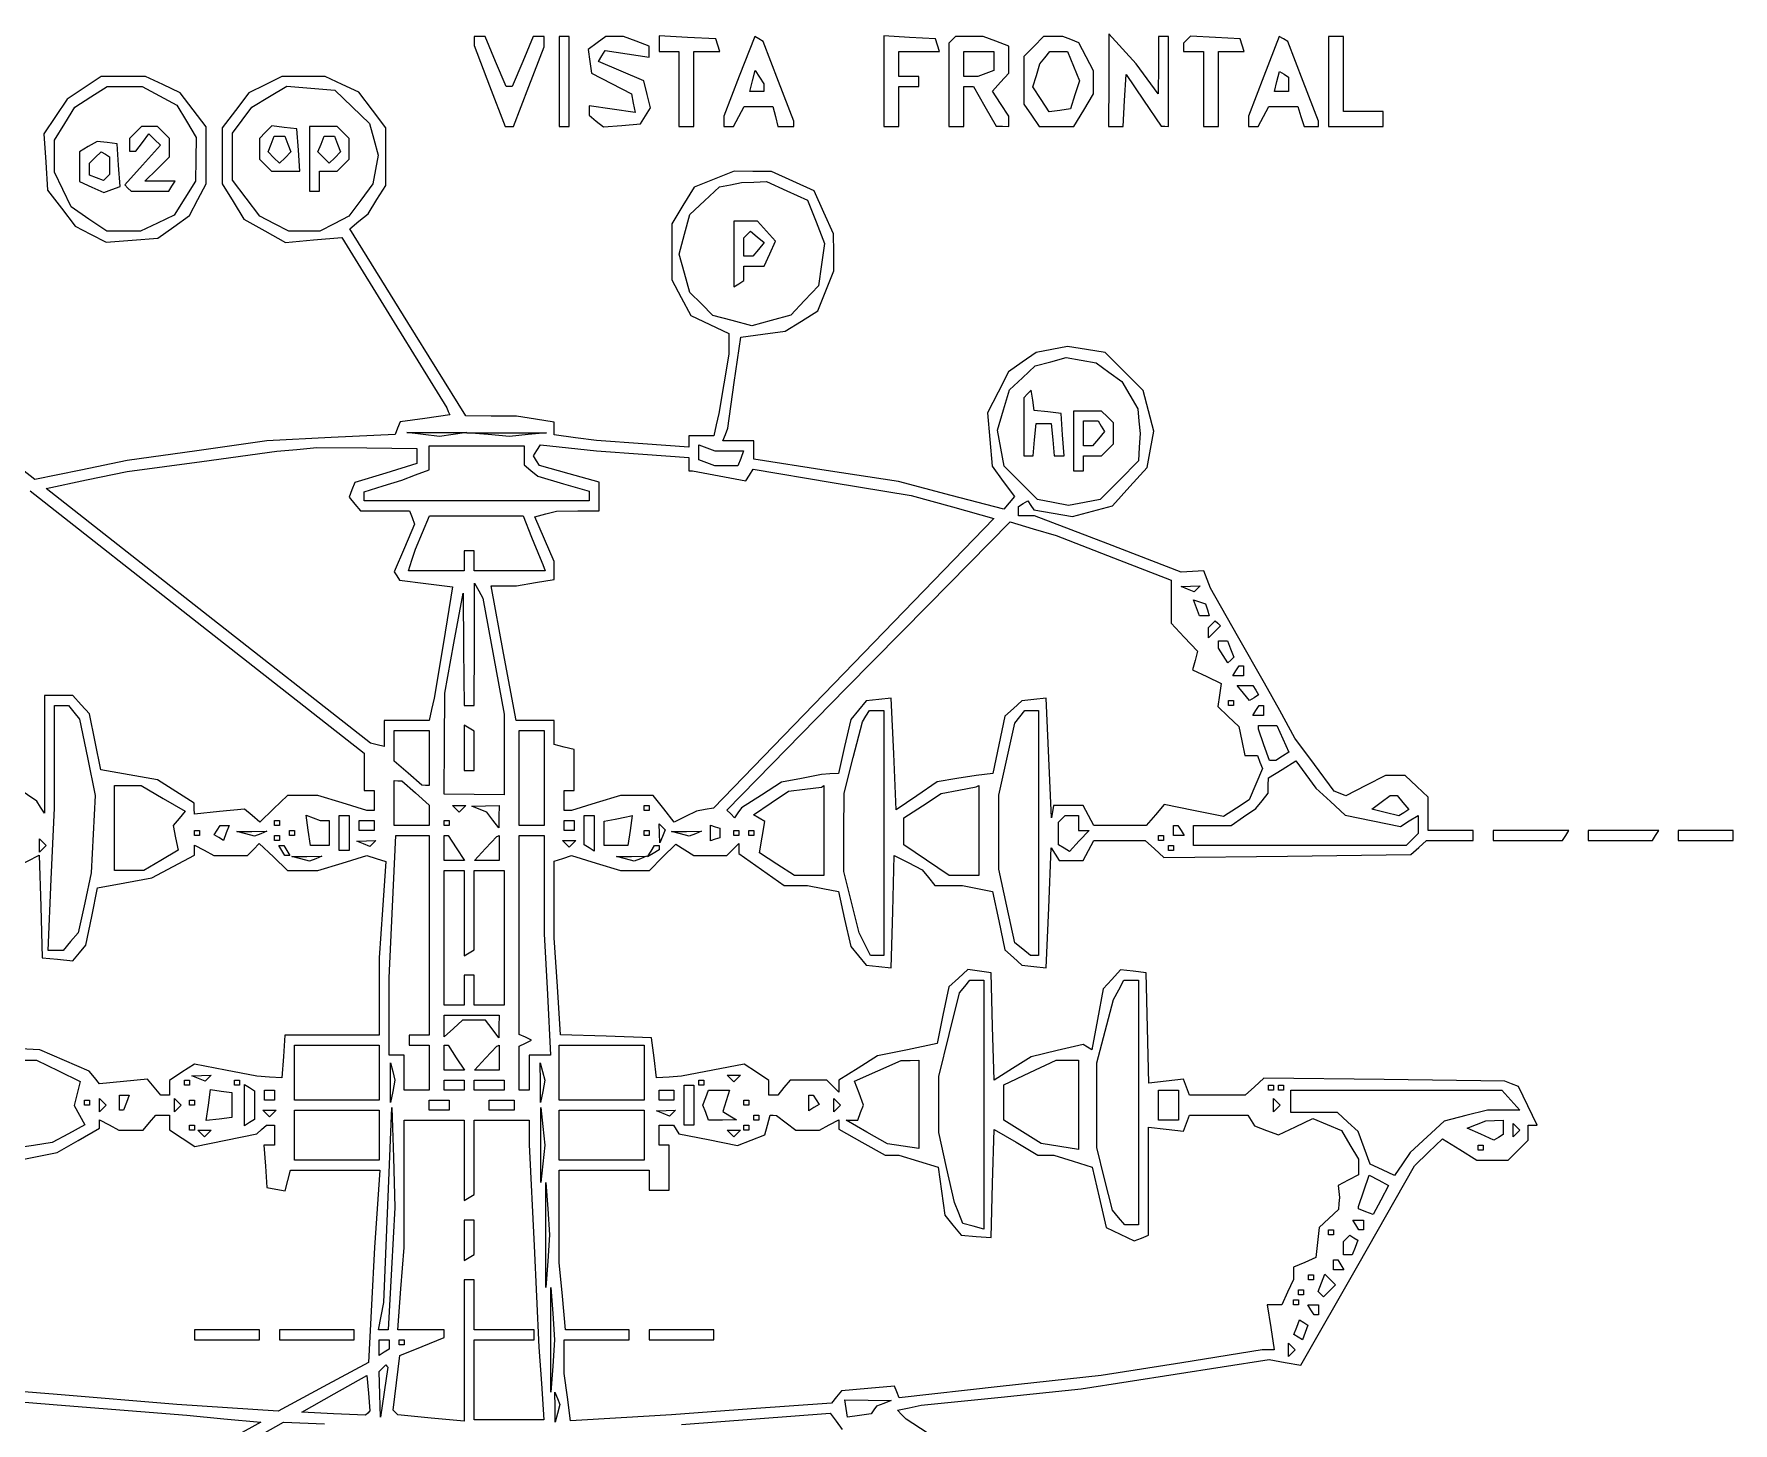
# Paper-space layout 'AN-05-DGE-020' of a CAD drawing. Header units: metres, sheet in millimetres. Extents: x 12 to 193, y 4 to 291.
# Drawn here: x 65.76 to 108.51, y 172.78 to 207.74 of the extents above; entities that cross this region are included whole.
import ezdxf

# ---------------------------------------------------------------- set-up
doc = ezdxf.new("R2010")
doc.units = ezdxf.units.M
doc.layers.add('DGE_CONTORNOS', color=7, linetype='Continuous', lineweight=0)
doc.layers.add('DGE_DATOS', color=7, linetype='Continuous', lineweight=0)

# ---------------------------------------------------------------- blocks, each defined once
blk = doc.blocks.new('LP_REF_DGE_MT_020')
at = {"layer": 'DGE_CONTORNOS'}
for points in [[(76.836, 207.557), (76.836, 207.442), (77.224, 206.426), (77.612, 205.41), (77.718, 205.41), (77.823, 205.41), (78.209, 206.411), (78.596, 207.413), (78.596, 207.543), (78.596, 207.672), (78.459, 207.672), (78.323, 207.672), (78.057, 207.044), (77.792, 206.416), (77.716, 206.416), (77.64, 206.416), (77.375, 207.044), (77.109, 207.672), (76.973, 207.672), (76.836, 207.672)], [(78.973, 206.541), (78.973, 205.41), (79.098, 205.41), (79.224, 205.41), (79.224, 206.541), (79.224, 207.672), (79.098, 207.672), (78.973, 207.672)], [(79.927, 207.508), (79.703, 207.344), (79.746, 207.045), (79.79, 206.745), (80.291, 206.486), (80.792, 206.227), (80.837, 205.991), (80.883, 205.755), (80.305, 205.842), (79.727, 205.928), (79.727, 205.81), (79.727, 205.692), (79.906, 205.543), (80.086, 205.394), (80.554, 205.433), (81.021, 205.473), (81.146, 205.673), (81.272, 205.874), (81.187, 206.214), (81.101, 206.554), (80.532, 206.798), (79.962, 207.042), (80.048, 207.181), (80.134, 207.319), (80.684, 207.237), (81.235, 207.154), (81.235, 207.291), (81.235, 207.427), (80.913, 207.55), (80.59, 207.672), (80.371, 207.672), (80.152, 207.672)], [(81.486, 207.49), (81.486, 207.295), (81.738, 207.295), (81.989, 207.295), (81.989, 206.353), (81.989, 205.41), (82.178, 205.41), (82.366, 205.41), (82.366, 206.353), (82.366, 207.295), (82.691, 207.295), (83.015, 207.295), (82.964, 207.452), (82.912, 207.609), (82.199, 207.647), (81.486, 207.685)], [(83.507, 206.672), (83.12, 205.67), (83.12, 205.54), (83.12, 205.41), (83.241, 205.41), (83.363, 205.41), (83.497, 205.661), (83.632, 205.913), (83.99, 205.913), (84.348, 205.913), (84.413, 205.661), (84.479, 205.41), (84.679, 205.41), (84.88, 205.41), (84.88, 205.477), (84.88, 205.544), (84.494, 206.543), (84.109, 207.542), (84.001, 207.609), (83.894, 207.675)], [(87.142, 206.548), (87.142, 205.41), (87.331, 205.41), (87.519, 205.41), (87.519, 205.913), (87.519, 206.416), (87.77, 206.416), (88.022, 206.416), (88.022, 206.541), (88.022, 206.667), (87.77, 206.667), (87.519, 206.667), (87.519, 206.981), (87.519, 207.295), (88.032, 207.295), (88.546, 207.295), (88.494, 207.452), (88.442, 207.609), (87.792, 207.647), (87.142, 207.685)], [(88.86, 207.589), (88.776, 207.505), (88.776, 206.457), (88.776, 205.41), (88.964, 205.41), (89.153, 205.41), (89.153, 205.913), (89.153, 206.416), (89.275, 206.416), (89.397, 206.416), (89.683, 205.914), (89.97, 205.412), (90.127, 205.411), (90.284, 205.41), (90.284, 205.54), (90.284, 205.67), (90.079, 205.983), (89.874, 206.296), (90.079, 206.523), (90.284, 206.75), (90.284, 207.088), (90.284, 207.427), (89.962, 207.55), (89.639, 207.672), (89.291, 207.672), (88.943, 207.672)], [(90.913, 207.421), (90.661, 207.17), (90.661, 206.569), (90.661, 205.969), (90.857, 205.689), (91.052, 205.41), (91.487, 205.41), (91.922, 205.41), (92.171, 205.819), (92.42, 206.227), (92.42, 206.516), (92.421, 206.805), (92.237, 207.161), (92.053, 207.516), (91.85, 207.594), (91.646, 207.672), (91.405, 207.672), (91.164, 207.672)], [(92.801, 206.573), (92.798, 205.41), (92.98, 205.41), (93.162, 205.41), (93.2, 206.063), (93.238, 206.716), (93.678, 206.066), (94.117, 205.417), (94.212, 205.413), (94.306, 205.41), (94.306, 206.541), (94.306, 207.672), (94.18, 207.672), (94.055, 207.672), (94.051, 206.95), (94.047, 206.227), (93.768, 206.604), (93.489, 206.981), (93.147, 207.358), (92.805, 207.735)], [(94.772, 207.594), (94.683, 207.505), (94.683, 207.4), (94.683, 207.295), (94.934, 207.295), (95.186, 207.295), (95.186, 206.353), (95.186, 205.41), (95.374, 205.41), (95.563, 205.41), (95.563, 206.353), (95.563, 207.295), (95.887, 207.295), (96.212, 207.295), (96.16, 207.452), (96.109, 207.609), (95.485, 207.647), (94.862, 207.684)], [(96.704, 206.672), (96.317, 205.67), (96.317, 205.54), (96.317, 205.41), (96.438, 205.41), (96.559, 205.41), (96.694, 205.661), (96.828, 205.913), (97.193, 205.913), (97.557, 205.913), (97.637, 205.661), (97.716, 205.41), (97.896, 205.41), (98.076, 205.41), (98.076, 205.477), (98.076, 205.544), (97.691, 206.543), (97.306, 207.542), (97.198, 207.609), (97.09, 207.675)], [(98.328, 206.541), (98.328, 205.41), (99.019, 205.41), (99.71, 205.41), (99.71, 205.599), (99.71, 205.787), (99.208, 205.787), (98.705, 205.787), (98.705, 206.73), (98.705, 207.672), (98.516, 207.672), (98.328, 207.672)], [(89.907, 207.057), (89.907, 206.819), (89.708, 206.743), (89.509, 206.667), (89.331, 206.667), (89.153, 206.667), (89.153, 206.981), (89.153, 207.295), (89.53, 207.295), (89.907, 207.295)], [(91.915, 206.925), (92.069, 206.554), (91.952, 206.202), (91.835, 205.85), (91.57, 205.811), (91.305, 205.772), (91.099, 206.087), (90.892, 206.403), (90.98, 206.692), (91.069, 206.981), (91.195, 207.138), (91.32, 207.295), (91.541, 207.295), (91.762, 207.295)], [(67.023, 206.381), (66.599, 206.095), (66.302, 205.658), (66.005, 205.222), (66.055, 204.511), (66.104, 203.801), (66.449, 203.349), (66.794, 202.896), (67.186, 202.694), (67.577, 202.492), (68.227, 202.546), (68.878, 202.6), (69.277, 202.884), (69.676, 203.168), (69.883, 203.566), (70.09, 203.965), (70.09, 204.68), (70.091, 205.394), (69.763, 205.824), (69.435, 206.254), (69, 206.461), (68.566, 206.667), (68.006, 206.667), (67.447, 206.667)], [(84.124, 206.384), (84.126, 206.29), (83.949, 206.29), (83.772, 206.29), (83.841, 206.552), (83.909, 206.814), (84.015, 206.646), (84.122, 206.478)], [(97.322, 206.471), (97.322, 206.29), (97.146, 206.29), (96.969, 206.29), (97.034, 206.54), (97.1, 206.79), (97.211, 206.721), (97.322, 206.652)], [(68.92, 206.181), (69.358, 205.947), (69.598, 205.539), (69.837, 205.131), (69.829, 204.581), (69.821, 204.031), (69.556, 203.603), (69.291, 203.175), (68.866, 202.973), (68.44, 202.771), (68.017, 202.771), (67.594, 202.771), (67.143, 203.077), (66.692, 203.384), (66.485, 203.819), (66.279, 204.254), (66.279, 204.66), (66.279, 205.066), (66.534, 205.48), (66.79, 205.894), (67.194, 206.152), (67.598, 206.411), (68.04, 206.413), (68.482, 206.416)], [(73.765, 205.905), (74.199, 205.484), (74.309, 205.086), (74.419, 204.687), (74.355, 204.326), (74.29, 203.965), (73.986, 203.556), (73.681, 203.148), (73.317, 202.959), (72.952, 202.771), (72.563, 202.771), (72.173, 202.771), (71.809, 202.959), (71.445, 203.148), (71.1, 203.6), (70.755, 204.052), (70.755, 204.644), (70.755, 205.236), (70.999, 205.565), (71.243, 205.894), (71.683, 206.159), (72.123, 206.424), (72.727, 206.375), (73.331, 206.325)], [(68.315, 205.259), (68.164, 205.108), (68.164, 204.945), (68.164, 204.782), (68.244, 204.782), (68.325, 204.782), (68.487, 205.002), (68.65, 205.222), (68.796, 205.078), (68.942, 204.934), (68.492, 204.437), (68.043, 203.939), (68.124, 203.858), (68.206, 203.776), (68.68, 203.776), (69.155, 203.776), (69.232, 203.902), (69.31, 204.028), (68.931, 204.028), (68.552, 204.028), (68.861, 204.336), (69.169, 204.645), (69.169, 204.877), (69.169, 205.108), (69.019, 205.259), (68.868, 205.41), (68.667, 205.41), (68.466, 205.41)], [(71.588, 205.265), (71.432, 205.108), (71.432, 204.845), (71.432, 204.581), (71.582, 204.43), (71.733, 204.279), (72.092, 204.279), (72.452, 204.279), (72.413, 204.813), (72.374, 205.347), (72.059, 205.384), (71.744, 205.421)], [(72.689, 204.593), (72.689, 203.776), (72.814, 203.776), (72.94, 203.776), (72.94, 204.028), (72.94, 204.279), (73.166, 204.279), (73.392, 204.279), (73.543, 204.43), (73.694, 204.581), (73.694, 204.845), (73.694, 205.108), (73.543, 205.259), (73.392, 205.41), (73.04, 205.41), (72.689, 205.41)], [(67.127, 204.9), (66.907, 204.769), (66.907, 204.396), (66.907, 204.022), (67.213, 203.883), (67.519, 203.743), (67.723, 203.821), (67.927, 203.9), (67.888, 204.435), (67.85, 204.97), (67.598, 205), (67.347, 205.031)], [(67.661, 204.418), (67.661, 204.195), (67.586, 204.12), (67.511, 204.045), (67.335, 204.113), (67.158, 204.18), (67.158, 204.33), (67.158, 204.48), (67.304, 204.626), (67.45, 204.772), (67.556, 204.706), (67.661, 204.641)], [(72.144, 204.962), (72.219, 204.765), (72.077, 204.622), (71.934, 204.48), (71.792, 204.622), (71.65, 204.765), (71.725, 204.962), (71.801, 205.159), (71.934, 205.159), (72.068, 205.159)], [(73.4, 204.962), (73.476, 204.765), (73.334, 204.622), (73.191, 204.48), (73.049, 204.622), (72.906, 204.765), (72.982, 204.962), (73.058, 205.159), (73.191, 205.159), (73.325, 205.159)], [(84.703, 203.788), (85.218, 203.555), (85.436, 203.009), (85.654, 202.464), (85.574, 201.932), (85.495, 201.4), (85.148, 201.03), (84.802, 200.659), (84.311, 200.524), (83.819, 200.388), (83.33, 200.52), (82.84, 200.652), (82.551, 200.941), (82.261, 201.231), (82.128, 201.714), (81.994, 202.197), (82.128, 202.695), (82.262, 203.193), (82.633, 203.539), (83.004, 203.886), (83.282, 203.94), (83.56, 203.993), (83.874, 204.008), (84.188, 204.022)], [(83.372, 202.198), (83.372, 201.374), (83.497, 201.451), (83.623, 201.529), (83.623, 201.71), (83.623, 201.891), (83.877, 201.891), (84.131, 201.891), (84.274, 202.205), (84.417, 202.518), (84.189, 202.77), (83.961, 203.022), (83.666, 203.022), (83.372, 203.022)], [(83.986, 202.314), (83.844, 202.142), (83.733, 202.142), (83.623, 202.142), (83.623, 202.373), (83.623, 202.603), (83.706, 202.686), (83.788, 202.769), (83.959, 202.627), (84.129, 202.486)], [(92.806, 199.224), (93.128, 198.988), (93.331, 198.644), (93.534, 198.301), (93.562, 197.991), (93.591, 197.681), (93.571, 197.335), (93.552, 196.99), (93.069, 196.507), (92.586, 196.023), (92.189, 195.944), (91.792, 195.865), (91.401, 195.943), (91.009, 196.021), (90.59, 196.441), (90.171, 196.86), (90.085, 197.314), (90, 197.768), (90.152, 198.273), (90.303, 198.779), (90.628, 199.08), (90.953, 199.381), (91.341, 199.488), (91.729, 199.596), (92.107, 199.529), (92.484, 199.461)], [(90.755, 198.677), (90.661, 198.582), (90.661, 197.848), (90.661, 197.115), (90.779, 197.115), (90.897, 197.115), (90.936, 197.524), (90.975, 197.932), (91.164, 197.932), (91.352, 197.932), (91.392, 197.524), (91.431, 197.115), (91.556, 197.115), (91.681, 197.115), (91.642, 197.649), (91.604, 198.184), (91.266, 198.223), (90.928, 198.262), (90.889, 198.517), (90.85, 198.773)], [(91.918, 197.492), (91.918, 196.738), (92.044, 196.738), (92.169, 196.738), (92.169, 196.927), (92.169, 197.115), (92.396, 197.115), (92.622, 197.115), (92.773, 197.266), (92.923, 197.417), (92.923, 197.681), (92.923, 197.945), (92.773, 198.096), (92.622, 198.246), (92.27, 198.246), (91.918, 198.246)], [(92.613, 197.864), (92.694, 197.733), (92.542, 197.55), (92.39, 197.367), (92.28, 197.367), (92.169, 197.367), (92.169, 197.681), (92.169, 197.995), (92.35, 197.995), (92.532, 197.995)], [(76.304, 197.654), (75.961, 197.602), (75.55, 197.653), (75.139, 197.703), (75.893, 197.705), (76.648, 197.706)], [(78.19, 197.652), (77.722, 197.603), (77.185, 197.651), (76.648, 197.7), (77.653, 197.701), (78.658, 197.701)], [(75.391, 197.115), (75.391, 196.927), (74.611, 196.686), (73.831, 196.446), (73.76, 196.262), (73.69, 196.078), (73.833, 195.905), (73.976, 195.733), (74.593, 195.733), (75.21, 195.733), (75.274, 195.566), (75.338, 195.4), (75.081, 194.801), (74.824, 194.202), (74.89, 194.096), (74.955, 193.991), (75.623, 193.907), (76.291, 193.824), (76.06, 192.422), (75.828, 191.02), (75.764, 190.737), (75.7, 190.454), (75.137, 190.454), (74.574, 190.454), (74.574, 190.131), (74.574, 189.807), (74.399, 189.848), (74.225, 189.889), (70.146, 193.094), (66.066, 196.298), (67.084, 196.512), (68.101, 196.726), (69.986, 196.979), (71.872, 197.232), (72.374, 197.28), (72.877, 197.328), (74.134, 197.316), (75.391, 197.304)], [(78.093, 197.131), (78.093, 196.895), (78.265, 196.752), (78.438, 196.609), (79.082, 196.417), (79.727, 196.226), (79.727, 196.105), (79.727, 195.984), (76.899, 195.984), (74.071, 195.984), (74.071, 196.1), (74.071, 196.216), (74.542, 196.361), (75.014, 196.505), (75.359, 196.637), (75.705, 196.769), (75.705, 197.068), (75.705, 197.367), (76.899, 197.367), (78.093, 197.367)], [(81.078, 197.162), (82.24, 197.079), (82.24, 196.909), (82.24, 196.738), (82.286, 196.738), (82.332, 196.738), (83.001, 196.611), (83.669, 196.485), (83.761, 196.632), (83.852, 196.78), (85.843, 196.449), (87.833, 196.118), (88.871, 195.831), (89.91, 195.543), (86.385, 191.899), (82.86, 188.255), (82.645, 188.217), (82.429, 188.179), (82.149, 188.04), (81.868, 187.901), (81.605, 188.235), (81.342, 188.569), (80.932, 188.569), (80.521, 188.569), (79.904, 188.382), (79.287, 188.195), (79.193, 188.193), (79.098, 188.192), (79.098, 188.443), (79.098, 188.695), (79.224, 188.695), (79.35, 188.695), (79.35, 189.209), (79.35, 189.724), (79.098, 189.789), (78.847, 189.855), (78.847, 190.155), (78.847, 190.454), (78.368, 190.454), (77.89, 190.454), (77.575, 192.151), (77.26, 193.848), (77.582, 193.849), (77.904, 193.85), (78.376, 193.928), (78.847, 194.006), (78.847, 194.231), (78.847, 194.455), (78.605, 195.019), (78.364, 195.583), (78.637, 195.656), (78.91, 195.729), (79.444, 195.731), (79.978, 195.733), (79.978, 196.093), (79.978, 196.454), (79.228, 196.664), (78.478, 196.875), (78.404, 196.995), (78.329, 197.115), (78.416, 197.255), (78.503, 197.395), (79.209, 197.32), (79.915, 197.245)], [(83.252, 197.241), (83.615, 197.241), (83.543, 197.052), (83.47, 196.864), (83.18, 196.864), (82.889, 196.864), (82.691, 196.94), (82.492, 197.016), (82.492, 197.205), (82.492, 197.394), (82.691, 197.317), (82.889, 197.241)], [(78.282, 195.073), (78.497, 194.539), (78.56, 194.382), (78.622, 194.225), (77.729, 194.225), (76.836, 194.225), (76.836, 194.476), (76.836, 194.727), (76.71, 194.727), (76.585, 194.727), (76.585, 194.476), (76.585, 194.225), (75.885, 194.225), (75.185, 194.225), (75.271, 194.496), (75.358, 194.768), (75.533, 195.188), (75.708, 195.607), (76.887, 195.607), (78.066, 195.607)], [(92.923, 194.55), (94.369, 193.991), (94.369, 193.448), (94.369, 192.905), (94.702, 192.555), (95.034, 192.205), (94.973, 191.97), (94.912, 191.736), (95.269, 191.563), (95.626, 191.39), (95.584, 191.098), (95.543, 190.806), (95.809, 190.558), (96.076, 190.309), (96.149, 189.942), (96.223, 189.575), (96.382, 189.575), (96.541, 189.575), (96.604, 189.411), (96.667, 189.247), (96.502, 188.855), (96.337, 188.462), (96.013, 188.25), (95.689, 188.038), (95.312, 188.115), (94.934, 188.192), (94.567, 188.268), (94.2, 188.343), (93.974, 188.079), (93.747, 187.815), (93.088, 187.815), (92.43, 187.815), (92.295, 188.066), (92.161, 188.318), (91.788, 188.318), (91.415, 188.318), (91.39, 188.161), (91.365, 188.004), (91.296, 189.512), (91.227, 191.02), (90.919, 190.986), (90.612, 190.951), (90.401, 190.761), (90.191, 190.57), (90.037, 189.848), (89.884, 189.126), (89.676, 189.102), (89.467, 189.077), (88.977, 188.996), (88.487, 188.914), (87.971, 188.562), (87.456, 188.211), (87.393, 189.615), (87.331, 191.02), (87.016, 190.987), (86.702, 190.955), (86.506, 190.719), (86.309, 190.484), (86.157, 189.805), (86.005, 189.126), (85.788, 189.111), (85.571, 189.096), (85.068, 189.001), (84.566, 188.905), (84.063, 188.581), (83.56, 188.257), (83.473, 188.134), (83.385, 188.011), (83.29, 188.106), (83.195, 188.201), (84.697, 189.736), (86.199, 191.271), (88.259, 193.364), (90.32, 195.457), (90.899, 195.283), (91.478, 195.109)], [(77.322, 192.076), (77.59, 190.619), (77.59, 189.601), (77.59, 188.583), (76.836, 188.594), (76.082, 188.605), (76.09, 189.875), (76.098, 191.146), (76.327, 192.402), (76.557, 193.659), (76.571, 192.245), (76.585, 190.831), (76.71, 190.831), (76.836, 190.831), (76.84, 192.371), (76.844, 193.91), (76.949, 193.722), (77.055, 193.533)], [(95.026, 193.772), (94.95, 193.696), (94.785, 193.762), (94.62, 193.828), (94.861, 193.838), (95.102, 193.848)], [(95.283, 193.243), (95.332, 193.094), (95.21, 193.094), (95.087, 193.094), (95.011, 193.293), (94.934, 193.492), (95.084, 193.442), (95.233, 193.392)], [(95.46, 192.689), (95.311, 192.541), (95.311, 192.67), (95.311, 192.8), (95.395, 192.884), (95.479, 192.968), (95.544, 192.903), (95.609, 192.838)], [(95.867, 192.259), (95.946, 192.052), (95.873, 191.979), (95.8, 191.907), (95.684, 192.092), (95.567, 192.277), (95.565, 192.371), (95.563, 192.465), (95.675, 192.465), (95.787, 192.465)], [(96.191, 191.711), (96.191, 191.585), (96.058, 191.585), (95.925, 191.585), (96.003, 191.711), (96.08, 191.837), (96.136, 191.837), (96.191, 191.837)], [(96.5, 191.217), (96.572, 191.1), (96.459, 191.03), (96.345, 190.96), (96.19, 191.147), (96.035, 191.334), (96.231, 191.334), (96.428, 191.334)], [(66.765, 190.663), (66.904, 190.495), (67.104, 189.53), (67.303, 188.566), (67.253, 187.593), (67.203, 186.621), (67.037, 185.867), (66.87, 185.113), (66.681, 184.893), (66.491, 184.673), (66.302, 184.673), (66.114, 184.673), (66.196, 186.464), (66.278, 188.255), (66.278, 189.543), (66.279, 190.831), (66.452, 190.831), (66.625, 190.831)], [(87.142, 187.626), (87.142, 184.547), (86.975, 184.547), (86.807, 184.547), (86.665, 184.83), (86.522, 185.113), (86.329, 185.885), (86.137, 186.657), (86.139, 187.645), (86.141, 188.632), (86.374, 189.529), (86.607, 190.426), (86.693, 190.566), (86.78, 190.706), (86.961, 190.706), (87.142, 190.706)], [(91.038, 187.626), (91.038, 184.547), (90.937, 184.547), (90.835, 184.547), (90.637, 184.704), (90.439, 184.862), (90.236, 185.788), (90.033, 186.715), (90.033, 187.649), (90.033, 188.582), (90.236, 189.487), (90.439, 190.391), (90.566, 190.549), (90.692, 190.706), (90.865, 190.706), (91.038, 190.706)], [(95.94, 190.894), (95.94, 190.831), (95.877, 190.831), (95.814, 190.831), (95.814, 190.894), (95.814, 190.957), (95.877, 190.957), (95.94, 190.957)], [(96.694, 190.706), (96.694, 190.58), (96.561, 190.58), (96.428, 190.58), (96.505, 190.706), (96.583, 190.831), (96.639, 190.831), (96.694, 190.831)], [(76.585, 189.77), (76.585, 189.197), (76.71, 189.197), (76.836, 189.197), (76.836, 189.693), (76.836, 190.188), (76.71, 190.266), (76.585, 190.343)], [(97.183, 189.994), (97.335, 189.66), (97.172, 189.556), (97.008, 189.453), (96.926, 189.451), (96.844, 189.449), (96.706, 189.845), (96.568, 190.24), (96.568, 190.285), (96.568, 190.329), (96.799, 190.329), (97.031, 190.329)], [(75.705, 189.512), (75.705, 188.82), (75.611, 188.824), (75.516, 188.828), (75.171, 189.133), (74.825, 189.437), (74.825, 189.82), (74.825, 190.203), (75.265, 190.203), (75.705, 190.203)], [(78.596, 189.009), (78.596, 187.815), (78.281, 187.815), (77.967, 187.815), (77.967, 189.009), (77.967, 190.203), (78.281, 190.203), (78.596, 190.203)], [(98.382, 188.416), (98.752, 188.074), (99.445, 187.93), (100.139, 187.787), (100.364, 187.928), (100.59, 188.068), (100.59, 187.841), (100.59, 187.614), (100.439, 187.463), (100.288, 187.312), (97.611, 187.312), (94.934, 187.312), (94.934, 187.564), (94.934, 187.815), (95.409, 187.815), (95.884, 187.815), (96.195, 188.029), (96.505, 188.243), (96.659, 188.438), (96.812, 188.632), (96.816, 188.823), (96.82, 189.014), (97.165, 189.227), (97.511, 189.439), (97.761, 189.099), (98.012, 188.758)], [(75.359, 188.634), (75.705, 188.33), (75.705, 188.072), (75.705, 187.815), (75.265, 187.815), (74.825, 187.815), (74.825, 188.381), (74.825, 188.946), (74.919, 188.942), (75.014, 188.938)], [(69.009, 188.497), (69.561, 188.173), (69.413, 187.995), (69.265, 187.816), (69.325, 187.503), (69.385, 187.19), (68.956, 186.937), (68.527, 186.684), (68.157, 186.684), (67.787, 186.684), (67.787, 187.752), (67.787, 188.82), (68.121, 188.82), (68.456, 188.82)], [(85.634, 187.689), (85.634, 186.558), (85.266, 186.558), (84.897, 186.558), (84.454, 186.841), (84.011, 187.124), (84.08, 187.518), (84.148, 187.912), (84.008, 187.999), (83.867, 188.085), (84.304, 188.382), (84.74, 188.678), (85.156, 188.729), (85.571, 188.78), (85.602, 188.8), (85.634, 188.82)], [(89.53, 187.689), (89.53, 186.558), (89.159, 186.558), (88.789, 186.558), (88.217, 186.944), (87.645, 187.33), (87.646, 187.667), (87.648, 188.004), (88.118, 188.31), (88.587, 188.616), (89.027, 188.704), (89.467, 188.792), (89.499, 188.806), (89.53, 188.82)], [(100.204, 188.392), (100.351, 188.214), (100.225, 188.137), (100.099, 188.059), (99.759, 188.144), (99.419, 188.229), (99.652, 188.399), (99.884, 188.569), (99.97, 188.569), (100.057, 188.569)], [(76.543, 188.234), (76.459, 188.15), (76.375, 188.234), (76.291, 188.318), (76.459, 188.318), (76.627, 188.318)], [(77.46, 188.035), (77.456, 187.752), (77.303, 187.952), (77.15, 188.151), (76.962, 188.225), (76.773, 188.298), (77.119, 188.308), (77.464, 188.318)], [(81.235, 188.255), (81.235, 188.192), (81.172, 188.192), (81.109, 188.192), (81.109, 188.255), (81.109, 188.318), (81.172, 188.318), (81.235, 188.318)], [(69.923, 187.626), (69.923, 187.564), (69.861, 187.564), (69.798, 187.564), (69.798, 187.626), (69.798, 187.689), (69.861, 187.689), (69.923, 187.689)], [(70.598, 187.627), (70.526, 187.439), (70.411, 187.51), (70.296, 187.581), (70.369, 187.698), (70.441, 187.815), (70.555, 187.815), (70.67, 187.815)], [(71.465, 187.607), (71.311, 187.544), (71.088, 187.602), (70.866, 187.66), (71.243, 187.665), (71.62, 187.669)], [(71.934, 187.878), (71.934, 187.815), (71.872, 187.815), (71.809, 187.815), (71.809, 187.878), (71.809, 187.941), (71.872, 187.941), (71.934, 187.941)], [(72.311, 187.626), (72.311, 187.564), (72.249, 187.564), (72.186, 187.564), (72.186, 187.626), (72.186, 187.689), (72.249, 187.689), (72.311, 187.689)], [(73.076, 187.941), (73.191, 187.941), (73.191, 187.626), (73.191, 187.312), (72.954, 187.312), (72.717, 187.312), (72.661, 187.695), (72.605, 188.077), (72.783, 188.009), (72.96, 187.941)], [(73.694, 187.626), (73.694, 187.187), (73.568, 187.187), (73.443, 187.187), (73.443, 187.626), (73.443, 188.066), (73.568, 188.066), (73.694, 188.066)], [(74.322, 187.815), (74.322, 187.689), (74.134, 187.689), (73.945, 187.689), (73.945, 187.815), (73.945, 187.941), (74.134, 187.941), (74.322, 187.941)], [(76.208, 187.878), (76.208, 187.815), (76.145, 187.815), (76.082, 187.815), (76.082, 187.878), (76.082, 187.941), (76.145, 187.941), (76.208, 187.941)], [(79.35, 187.815), (79.35, 187.689), (79.224, 187.689), (79.098, 187.689), (79.098, 187.815), (79.098, 187.941), (79.224, 187.941), (79.35, 187.941)], [(79.852, 187.619), (79.852, 187.172), (79.727, 187.249), (79.601, 187.327), (79.601, 187.697), (79.601, 188.066), (79.727, 188.066), (79.852, 188.066)], [(80.759, 187.689), (80.704, 187.312), (80.404, 187.312), (80.104, 187.312), (80.104, 187.618), (80.104, 187.923), (80.387, 187.978), (80.669, 188.032), (80.742, 188.049), (80.814, 188.066)], [(81.235, 187.626), (81.235, 187.564), (81.172, 187.564), (81.109, 187.564), (81.109, 187.626), (81.109, 187.689), (81.172, 187.689), (81.235, 187.689)], [(81.572, 187.54), (81.506, 187.375), (81.496, 187.616), (81.486, 187.857), (81.562, 187.781), (81.638, 187.705)], [(82.4, 187.607), (82.245, 187.544), (82.023, 187.602), (81.801, 187.66), (82.178, 187.665), (82.555, 187.669)], [(83.013, 187.626), (83.013, 187.507), (82.899, 187.469), (82.785, 187.431), (82.785, 187.626), (82.785, 187.822), (82.899, 187.784), (83.013, 187.746)], [(83.497, 187.626), (83.497, 187.564), (83.434, 187.564), (83.372, 187.564), (83.372, 187.626), (83.372, 187.689), (83.434, 187.689), (83.497, 187.689)], [(83.874, 187.626), (83.874, 187.564), (83.811, 187.564), (83.749, 187.564), (83.749, 187.626), (83.749, 187.689), (83.811, 187.689), (83.874, 187.689)], [(92.044, 187.878), (92.044, 187.689), (92.174, 187.689), (92.305, 187.689), (92.058, 187.425), (91.812, 187.16), (91.676, 187.244), (91.541, 187.327), (91.541, 187.613), (91.541, 187.899), (91.625, 187.983), (91.709, 188.066), (91.876, 188.066), (92.044, 188.066)], [(94.62, 187.689), (94.698, 187.564), (94.565, 187.564), (94.432, 187.564), (94.432, 187.689), (94.432, 187.815), (94.487, 187.815), (94.543, 187.815)], [(102.475, 187.564), (102.475, 187.438), (103.348, 187.438), (104.22, 187.438), (104.298, 187.564), (104.375, 187.689), (103.425, 187.689), (102.475, 187.689)], [(104.863, 187.564), (104.863, 187.438), (105.673, 187.438), (106.482, 187.438), (106.56, 187.564), (106.638, 187.689), (105.751, 187.689), (104.863, 187.689)], [(107.126, 187.564), (107.126, 187.438), (107.817, 187.438), (108.508, 187.438), (108.508, 187.564), (108.508, 187.689), (107.817, 187.689), (107.126, 187.689)], [(65.985, 187.229), (65.902, 187.145), (65.902, 187.312), (65.902, 187.48), (65.985, 187.396), (66.069, 187.312)], [(71.934, 187.501), (71.934, 187.438), (71.872, 187.438), (71.809, 187.438), (71.809, 187.501), (71.809, 187.564), (71.872, 187.564), (71.934, 187.564)], [(72.123, 187.187), (72.201, 187.061), (72.138, 187.061), (72.075, 187.061), (71.997, 187.187), (71.92, 187.312), (71.982, 187.312), (72.045, 187.312)], [(74.288, 187.362), (74.212, 187.286), (74.047, 187.352), (73.882, 187.418), (74.123, 187.428), (74.364, 187.438)], [(75.705, 185.05), (75.705, 182.536), (75.454, 182.536), (75.202, 182.536), (75.202, 182.411), (75.202, 182.285), (75.454, 182.285), (75.705, 182.285), (75.705, 181.72), (75.705, 181.154), (75.391, 181.154), (75.076, 181.154), (75.076, 181.594), (75.076, 182.034), (74.888, 182.034), (74.699, 182.034), (74.7, 183.008), (74.7, 183.982), (74.782, 185.773), (74.864, 187.564), (75.285, 187.564), (75.705, 187.564)], [(76.385, 187.249), (76.59, 186.935), (76.336, 186.935), (76.082, 186.935), (76.082, 187.249), (76.082, 187.564), (76.13, 187.564), (76.179, 187.564)], [(77.464, 187.249), (77.464, 186.935), (77.155, 186.935), (76.845, 186.935), (77.123, 187.236), (77.402, 187.537), (77.433, 187.55), (77.464, 187.564)], [(78.596, 186.327), (78.596, 185.09), (78.678, 183.562), (78.76, 182.034), (78.489, 182.034), (78.219, 182.034), (78.219, 181.594), (78.219, 181.154), (78.093, 181.154), (77.967, 181.154), (77.967, 181.709), (77.967, 182.264), (78.124, 182.337), (78.281, 182.411), (78.124, 182.484), (77.967, 182.557), (77.967, 185.061), (77.967, 187.564), (78.281, 187.564), (78.596, 187.564)], [(79.308, 187.354), (79.224, 187.27), (79.14, 187.354), (79.056, 187.438), (79.224, 187.438), (79.392, 187.438)], [(81.486, 187.257), (81.486, 187.201), (81.341, 187.112), (81.196, 187.022), (81.286, 187.167), (81.375, 187.312), (81.431, 187.312), (81.486, 187.312)], [(94.18, 187.501), (94.18, 187.438), (94.117, 187.438), (94.055, 187.438), (94.055, 187.501), (94.055, 187.564), (94.117, 187.564), (94.18, 187.564)], [(94.432, 187.249), (94.432, 187.187), (94.369, 187.187), (94.306, 187.187), (94.306, 187.249), (94.306, 187.312), (94.369, 187.312), (94.432, 187.312)], [(72.848, 186.978), (72.693, 186.916), (72.471, 186.974), (72.249, 187.032), (72.626, 187.036), (73.003, 187.041)], [(81.017, 186.978), (80.863, 186.916), (80.64, 186.974), (80.418, 187.032), (80.795, 187.036), (81.172, 187.041)], [(76.585, 185.608), (76.585, 184.533), (76.71, 184.61), (76.836, 184.688), (76.836, 185.686), (76.836, 186.684), (77.213, 186.684), (77.59, 186.684), (77.59, 184.987), (77.59, 183.291), (77.213, 183.291), (76.836, 183.291), (76.836, 183.668), (76.836, 184.045), (76.71, 184.045), (76.585, 184.045), (76.585, 183.668), (76.585, 183.291), (76.333, 183.291), (76.082, 183.291), (76.082, 184.987), (76.082, 186.684), (76.333, 186.684), (76.585, 186.684)], [(89.656, 180.789), (89.656, 177.659), (89.394, 177.727), (89.132, 177.796), (89.027, 178.061), (88.922, 178.326), (88.723, 179.206), (88.524, 180.086), (88.524, 180.791), (88.525, 181.497), (88.787, 182.551), (89.049, 183.605), (89.179, 183.762), (89.309, 183.919), (89.483, 183.919), (89.656, 183.919)], [(93.552, 180.84), (93.552, 177.761), (93.379, 177.761), (93.206, 177.761), (93.049, 177.95), (92.892, 178.138), (92.698, 178.924), (92.503, 179.709), (92.501, 180.777), (92.498, 181.845), (92.712, 182.641), (92.925, 183.436), (93.054, 183.677), (93.184, 183.919), (93.368, 183.919), (93.552, 183.919)], [(77.46, 182.756), (77.456, 182.474), (77.289, 182.694), (77.123, 182.914), (76.832, 182.914), (76.542, 182.914), (76.312, 182.706), (76.082, 182.498), (76.082, 182.768), (76.082, 183.039), (76.773, 183.039), (77.464, 183.039)], [(74.448, 181.594), (74.448, 180.903), (73.38, 180.903), (72.311, 180.903), (72.311, 181.594), (72.311, 182.285), (73.38, 182.285), (74.448, 182.285)], [(76.385, 181.971), (76.59, 181.657), (76.336, 181.657), (76.082, 181.657), (76.082, 181.971), (76.082, 182.285), (76.13, 182.285), (76.179, 182.285)], [(77.464, 181.971), (77.464, 181.657), (77.155, 181.657), (76.845, 181.657), (77.123, 181.958), (77.402, 182.259), (77.433, 182.272), (77.464, 182.285)], [(81.109, 181.594), (81.109, 180.903), (80.041, 180.903), (78.973, 180.903), (78.973, 181.594), (78.973, 182.285), (80.041, 182.285), (81.109, 182.285)], [(66.374, 181.641), (66.926, 181.374), (66.851, 181.073), (66.775, 180.772), (66.906, 180.527), (67.037, 180.283), (66.626, 180.059), (66.216, 179.835), (65.745, 179.764), (65.273, 179.692), (65.273, 180.8), (65.273, 181.908), (65.548, 181.908), (65.822, 181.908)], [(74.788, 181.124), (74.734, 180.84), (74.731, 181.343), (74.729, 181.845), (74.786, 181.627), (74.843, 181.408)], [(78.559, 181.124), (78.504, 180.84), (78.502, 181.343), (78.499, 181.845), (78.556, 181.627), (78.613, 181.408)], [(88.022, 180.799), (88.022, 179.689), (87.628, 179.747), (87.235, 179.805), (86.717, 180.101), (86.199, 180.397), (86.343, 180.398), (86.487, 180.4), (86.559, 180.59), (86.632, 180.779), (86.518, 181.08), (86.404, 181.38), (86.993, 181.64), (87.582, 181.9), (87.802, 181.904), (88.022, 181.908)], [(92.044, 180.785), (92.044, 179.662), (91.572, 179.737), (91.101, 179.812), (90.63, 180.107), (90.158, 180.403), (90.158, 180.847), (90.158, 181.291), (90.818, 181.598), (91.478, 181.906), (91.761, 181.907), (92.044, 181.908)], [(69.672, 181.343), (69.672, 181.28), (69.609, 181.28), (69.546, 181.28), (69.546, 181.343), (69.546, 181.405), (69.609, 181.405), (69.672, 181.405)], [(70.141, 181.455), (70.065, 181.379), (69.9, 181.445), (69.735, 181.511), (69.976, 181.521), (70.217, 181.531)], [(70.929, 181.343), (70.929, 181.28), (70.866, 181.28), (70.803, 181.28), (70.803, 181.343), (70.803, 181.405), (70.866, 181.405), (70.929, 181.405)], [(71.306, 180.777), (71.306, 180.415), (71.18, 180.337), (71.055, 180.259), (71.055, 180.777), (71.055, 181.295), (71.18, 181.217), (71.306, 181.139)], [(76.585, 181.28), (76.585, 181.154), (76.333, 181.154), (76.082, 181.154), (76.082, 181.28), (76.082, 181.405), (76.333, 181.405), (76.585, 181.405)], [(77.59, 181.28), (77.59, 181.154), (77.213, 181.154), (76.836, 181.154), (76.836, 181.28), (76.836, 181.405), (77.213, 181.405), (77.59, 181.405)], [(82.366, 180.777), (82.366, 180.274), (82.24, 180.274), (82.115, 180.274), (82.115, 180.777), (82.115, 181.28), (82.24, 181.28), (82.366, 181.28)], [(82.617, 181.343), (82.617, 181.28), (82.555, 181.28), (82.492, 181.28), (82.492, 181.343), (82.492, 181.405), (82.555, 181.405), (82.617, 181.405)], [(83.455, 181.447), (83.372, 181.363), (83.288, 181.447), (83.204, 181.531), (83.372, 181.531), (83.539, 181.531)], [(96.945, 181.217), (96.945, 181.154), (96.882, 181.154), (96.82, 181.154), (96.82, 181.217), (96.82, 181.28), (96.882, 181.28), (96.945, 181.28)], [(97.197, 181.217), (97.197, 181.154), (97.134, 181.154), (97.071, 181.154), (97.071, 181.217), (97.071, 181.28), (97.134, 181.28), (97.197, 181.28)], [(67.158, 180.84), (67.158, 180.777), (67.096, 180.777), (67.033, 180.777), (67.033, 180.84), (67.033, 180.903), (67.096, 180.903), (67.158, 180.903)], [(67.494, 180.693), (67.41, 180.609), (67.41, 180.777), (67.41, 180.945), (67.494, 180.861), (67.577, 180.777)], [(68.084, 180.84), (68.011, 180.651), (67.962, 180.651), (67.913, 180.651), (67.913, 180.84), (67.913, 181.028), (68.034, 181.028), (68.156, 181.028)], [(69.379, 180.693), (69.295, 180.609), (69.295, 180.777), (69.295, 180.945), (69.379, 180.861), (69.463, 180.777)], [(69.798, 180.84), (69.798, 180.777), (69.735, 180.777), (69.672, 180.777), (69.672, 180.84), (69.672, 180.903), (69.735, 180.903), (69.798, 180.903)], [(70.74, 180.777), (70.74, 180.463), (70.416, 180.425), (70.091, 180.387), (70.148, 180.777), (70.205, 181.168), (70.473, 181.129), (70.74, 181.091)], [(71.809, 181.028), (71.809, 180.903), (71.683, 180.903), (71.557, 180.903), (71.557, 181.028), (71.557, 181.154), (71.683, 181.154), (71.809, 181.154)], [(76.208, 180.777), (76.208, 180.651), (75.956, 180.651), (75.705, 180.651), (75.705, 180.777), (75.705, 180.903), (75.956, 180.903), (76.208, 180.903)], [(77.842, 180.777), (77.842, 180.651), (77.527, 180.651), (77.213, 180.651), (77.213, 180.777), (77.213, 180.903), (77.527, 180.903), (77.842, 180.903)], [(81.863, 181.028), (81.863, 180.903), (81.675, 180.903), (81.486, 180.903), (81.486, 181.028), (81.486, 181.154), (81.675, 181.154), (81.863, 181.154)], [(83.178, 180.887), (83.093, 180.62), (83.264, 180.512), (83.434, 180.404), (83.085, 180.402), (82.735, 180.4), (82.663, 180.588), (82.591, 180.777), (82.663, 180.966), (82.735, 181.154), (82.999, 181.154), (83.263, 181.154)], [(83.749, 180.84), (83.749, 180.777), (83.686, 180.777), (83.623, 180.777), (83.623, 180.84), (83.623, 180.903), (83.686, 180.903), (83.749, 180.903)], [(85.44, 180.911), (85.512, 180.794), (85.385, 180.715), (85.257, 180.636), (85.257, 180.832), (85.257, 181.028), (85.312, 181.028), (85.368, 181.028)], [(85.969, 180.693), (85.885, 180.609), (85.885, 180.777), (85.885, 180.945), (85.969, 180.861), (86.053, 180.777)], [(94.557, 180.777), (94.557, 180.4), (94.306, 180.4), (94.055, 180.4), (94.055, 180.777), (94.055, 181.154), (94.306, 181.154), (94.557, 181.154)], [(97.029, 180.693), (96.945, 180.609), (96.945, 180.777), (96.945, 180.945), (97.029, 180.861), (97.113, 180.777)], [(102.915, 180.903), (103.143, 180.651), (102.739, 180.651), (102.335, 180.651), (101.788, 180.514), (101.241, 180.376), (100.815, 179.979), (100.388, 179.583), (100.191, 179.296), (99.994, 179.008), (99.685, 179.149), (99.376, 179.29), (99.227, 179.701), (99.079, 180.113), (98.816, 180.351), (98.553, 180.588), (97.969, 180.588), (97.385, 180.588), (97.385, 180.871), (97.385, 181.154), (100.036, 181.154), (102.688, 181.154)], [(71.767, 180.568), (71.683, 180.484), (71.599, 180.568), (71.515, 180.651), (71.683, 180.651), (71.851, 180.651)], [(74.448, 180.023), (74.448, 179.395), (73.38, 179.395), (72.311, 179.395), (72.311, 180.023), (72.311, 180.651), (73.38, 180.651), (74.448, 180.651)], [(74.759, 176.661), (74.674, 175.121), (74.551, 175.121), (74.428, 175.121), (74.495, 175.467), (74.562, 175.813), (74.662, 178.263), (74.762, 180.714), (74.803, 179.457), (74.843, 178.201)], [(76.585, 179.387), (76.585, 178.374), (76.71, 178.452), (76.836, 178.53), (76.836, 179.465), (76.836, 180.4), (77.527, 180.4), (78.219, 180.4), (78.219, 180.093), (78.219, 179.785), (78.342, 177.233), (78.465, 174.682), (78.529, 173.77), (78.592, 172.859), (77.714, 172.859), (76.836, 172.859), (76.836, 173.865), (76.836, 174.87), (77.59, 174.87), (78.344, 174.87), (78.344, 174.996), (78.344, 175.121), (77.59, 175.121), (76.836, 175.121), (76.836, 175.75), (76.836, 176.378), (76.71, 176.378), (76.585, 176.378), (76.585, 174.601), (76.585, 172.823), (75.75, 172.901), (74.915, 172.979), (74.855, 173.039), (74.795, 173.099), (74.881, 173.787), (74.967, 174.475), (75.524, 174.704), (76.081, 174.933), (76.081, 175.027), (76.082, 175.121), (75.498, 175.121), (74.914, 175.121), (74.994, 176.158), (75.075, 177.195), (75.076, 178.798), (75.076, 180.4), (75.831, 180.4), (76.585, 180.4)], [(78.561, 179.3), (78.512, 178.829), (78.512, 179.772), (78.512, 180.714), (78.561, 180.243), (78.611, 179.772)], [(81.109, 180.023), (81.109, 179.395), (80.041, 179.395), (78.973, 179.395), (78.973, 180.023), (78.973, 180.651), (80.041, 180.651), (81.109, 180.651)], [(84.684, 180.333), (84.928, 180.149), (85.226, 180.149), (85.525, 180.149), (85.768, 180.279), (86.011, 180.409), (86.011, 180.289), (86.011, 180.17), (86.592, 179.845), (87.174, 179.52), (87.348, 179.52), (87.523, 179.52), (88.016, 179.366), (88.509, 179.213), (88.591, 178.612), (88.674, 178.01), (88.882, 177.756), (89.09, 177.501), (89.467, 177.474), (89.844, 177.446), (89.88, 178.807), (89.916, 180.167), (90.468, 179.844), (91.02, 179.52), (91.22, 179.52), (91.419, 179.52), (91.904, 179.369), (92.388, 179.218), (92.561, 178.458), (92.735, 177.698), (93.088, 177.53), (93.441, 177.363), (93.622, 177.432), (93.803, 177.501), (93.803, 178.863), (93.803, 180.224), (94.242, 180.173), (94.68, 180.121), (94.758, 180.324), (94.836, 180.526), (95.569, 180.526), (96.302, 180.526), (96.385, 180.392), (96.467, 180.259), (96.77, 180.143), (97.074, 180.028), (97.503, 180.233), (97.933, 180.438), (98.295, 180.288), (98.657, 180.138), (98.869, 179.778), (99.082, 179.419), (99.082, 179.222), (99.082, 179.026), (98.827, 178.89), (98.571, 178.753), (98.59, 178.602), (98.609, 178.452), (98.594, 178.3), (98.579, 178.148), (98.339, 177.923), (98.098, 177.698), (98.056, 177.321), (98.014, 176.944), (97.731, 176.82), (97.448, 176.696), (97.448, 176.543), (97.448, 176.39), (97.302, 176.07), (97.156, 175.75), (96.974, 175.75), (96.791, 175.75), (96.876, 175.184), (96.961, 174.619), (96.812, 174.619), (96.664, 174.619), (94.637, 174.294), (92.609, 173.97), (90.067, 173.692), (87.526, 173.415), (87.47, 173.559), (87.415, 173.704), (86.744, 173.645), (86.074, 173.586), (85.948, 173.433), (85.822, 173.28), (83.811, 173.133), (81.801, 172.987), (80.531, 172.908), (79.262, 172.83), (79.18, 173.427), (79.098, 174.025), (79.098, 174.448), (79.098, 174.87), (79.915, 174.87), (80.732, 174.87), (80.732, 174.996), (80.732, 175.121), (79.933, 175.121), (79.135, 175.121), (79.055, 175.97), (78.974, 176.818), (78.974, 177.981), (78.973, 179.143), (80.104, 179.143), (81.235, 179.143), (81.235, 178.892), (81.235, 178.64), (81.486, 178.64), (81.738, 178.64), (81.738, 179.206), (81.738, 179.772), (81.612, 179.772), (81.486, 179.772), (81.486, 180.023), (81.486, 180.274), (81.667, 180.274), (81.849, 180.274), (81.916, 180.166), (81.983, 180.057), (82.724, 179.911), (83.465, 179.765), (83.807, 179.896), (84.15, 180.026), (84.215, 180.276), (84.281, 180.526), (84.36, 180.522), (84.44, 180.518)], [(81.829, 180.575), (81.753, 180.499), (81.588, 180.565), (81.423, 180.631), (81.664, 180.641), (81.905, 180.651)], [(84, 180.463), (84, 180.4), (83.937, 180.4), (83.874, 180.4), (83.874, 180.463), (83.874, 180.526), (83.937, 180.526), (84, 180.526)], [(102.727, 180.219), (102.727, 180.038), (102.61, 179.966), (102.494, 179.894), (102.159, 180.047), (101.823, 180.2), (102.055, 180.291), (102.287, 180.382), (102.507, 180.391), (102.727, 180.4)], [(69.798, 180.211), (69.798, 180.149), (69.735, 180.149), (69.672, 180.149), (69.672, 180.211), (69.672, 180.274), (69.735, 180.274), (69.798, 180.274)], [(70.133, 180.065), (70.049, 179.981), (69.965, 180.065), (69.882, 180.149), (70.049, 180.149), (70.217, 180.149)], [(83.455, 180.065), (83.372, 179.981), (83.288, 180.065), (83.204, 180.149), (83.372, 180.149), (83.539, 180.149)], [(83.749, 180.211), (83.749, 180.149), (83.686, 180.149), (83.623, 180.149), (83.623, 180.211), (83.623, 180.274), (83.686, 180.274), (83.749, 180.274)], [(103.062, 180.065), (102.978, 179.981), (102.978, 180.149), (102.978, 180.316), (103.062, 180.232), (103.146, 180.149)], [(102.224, 179.709), (102.224, 179.646), (102.161, 179.646), (102.098, 179.646), (102.098, 179.709), (102.098, 179.772), (102.161, 179.772), (102.224, 179.772)], [(78.688, 176.85), (78.642, 176.19), (78.642, 177.509), (78.642, 178.829), (78.688, 178.169), (78.734, 177.509)], [(99.647, 178.389), (99.457, 178.021), (99.269, 178.093), (99.082, 178.165), (99.082, 178.195), (99.082, 178.226), (99.219, 178.62), (99.357, 179.014), (99.597, 178.885), (99.837, 178.756)], [(76.585, 177.376), (76.585, 176.866), (76.71, 176.944), (76.836, 177.021), (76.836, 177.454), (76.836, 177.886), (76.71, 177.886), (76.585, 177.886)], [(99.208, 177.761), (99.208, 177.635), (99.152, 177.635), (99.097, 177.635), (99.019, 177.761), (98.941, 177.886), (99.075, 177.886), (99.208, 177.886)], [(98.454, 177.572), (98.454, 177.509), (98.391, 177.509), (98.328, 177.509), (98.328, 177.572), (98.328, 177.635), (98.391, 177.635), (98.454, 177.635)], [(99, 177.191), (98.929, 177.007), (98.817, 177.007), (98.705, 177.007), (98.705, 177.174), (98.705, 177.342), (98.785, 177.422), (98.866, 177.502), (98.968, 177.439), (99.071, 177.376)], [(98.642, 176.755), (98.72, 176.63), (98.587, 176.63), (98.454, 176.63), (98.454, 176.755), (98.454, 176.881), (98.509, 176.881), (98.564, 176.881)], [(78.814, 174.21), (78.768, 173.55), (78.768, 174.87), (78.768, 176.19), (78.814, 175.53), (78.86, 174.87)], [(97.699, 176.064), (97.699, 176.001), (97.637, 176.001), (97.574, 176.001), (97.574, 176.064), (97.574, 176.127), (97.637, 176.127), (97.699, 176.127)], [(97.951, 176.441), (97.951, 176.378), (97.888, 176.378), (97.825, 176.378), (97.825, 176.441), (97.825, 176.504), (97.888, 176.504), (97.951, 176.504)], [(98.355, 176.104), (98.206, 175.955), (98.138, 176.023), (98.071, 176.091), (98.153, 176.306), (98.236, 176.521), (98.37, 176.387), (98.504, 176.253)], [(97.574, 175.813), (97.574, 175.75), (97.511, 175.75), (97.448, 175.75), (97.448, 175.813), (97.448, 175.876), (97.511, 175.876), (97.574, 175.876)], [(98.076, 175.624), (98.076, 175.498), (98.021, 175.498), (97.966, 175.498), (97.888, 175.624), (97.81, 175.75), (97.943, 175.75), (98.076, 175.75)], [(97.744, 175.055), (97.673, 174.872), (97.566, 174.938), (97.459, 175.004), (97.53, 175.188), (97.6, 175.371), (97.707, 175.305), (97.814, 175.239)], [(69.798, 174.996), (69.798, 174.87), (70.615, 174.87), (71.432, 174.87), (71.432, 174.996), (71.432, 175.121), (70.615, 175.121), (69.798, 175.121)], [(71.934, 174.996), (71.934, 174.87), (72.877, 174.87), (73.82, 174.87), (73.82, 174.996), (73.82, 175.121), (72.877, 175.121), (71.934, 175.121)], [(74.699, 174.752), (74.699, 174.634), (74.574, 174.556), (74.448, 174.478), (74.448, 174.674), (74.448, 174.87), (74.574, 174.87), (74.699, 174.87)], [(75.076, 174.807), (75.076, 174.744), (75.014, 174.744), (74.951, 174.744), (74.951, 174.807), (74.951, 174.87), (75.014, 174.87), (75.076, 174.87)], [(81.235, 174.996), (81.235, 174.87), (82.052, 174.87), (82.869, 174.87), (82.869, 174.996), (82.869, 175.121), (82.052, 175.121), (81.235, 175.121)], [(97.406, 174.535), (97.322, 174.451), (97.322, 174.619), (97.322, 174.786), (97.406, 174.702), (97.49, 174.619)], [(74.572, 173.55), (74.482, 172.922), (74.465, 173.498), (74.448, 174.074), (74.532, 174.158), (74.616, 174.242), (74.639, 174.21), (74.663, 174.179)], [(74.157, 173.029), (74.1, 172.972), (73.3, 173.01), (72.5, 173.048), (73.317, 173.51), (74.134, 173.972), (74.174, 173.529), (74.213, 173.085)], [(78.934, 173.019), (78.876, 172.796), (78.871, 173.173), (78.867, 173.55), (78.929, 173.396), (78.992, 173.241)], [(87.142, 173.27), (86.954, 173.199), (86.891, 173.105), (86.828, 173.011), (86.527, 172.966), (86.226, 172.922), (86.192, 173.142), (86.159, 173.362), (86.745, 173.352), (87.331, 173.342)]]:
    blk.add_lwpolyline(points, close=True, dxfattribs=at)
for points in [[(65.3, 186.763), (65.893, 187.072), (65.929, 185.778), (65.964, 184.485), (66.352, 184.447), (66.74, 184.409), (66.905, 184.607), (67.069, 184.805), (67.213, 185.525), (67.357, 186.244), (68.043, 186.372), (68.729, 186.499), (69.264, 186.783), (69.798, 187.066), (69.798, 187.194), (69.798, 187.321), (70.041, 187.191), (70.284, 187.061), (70.707, 187.061), (71.13, 187.061), (71.28, 187.211), (71.43, 187.361), (71.783, 187.022), (72.137, 186.684), (72.518, 186.684), (72.9, 186.684), (73.517, 186.87), (74.134, 187.057), (74.372, 186.982), (74.61, 186.907), (74.53, 185.696), (74.449, 184.485), (74.449, 183.511), (74.448, 182.536), (73.261, 182.536), (72.075, 182.536), (72.036, 182.002), (71.997, 181.468), (71.683, 181.485), (71.369, 181.503), (70.582, 181.656), (69.795, 181.81), (69.482, 181.605), (69.169, 181.4), (69.169, 181.214), (69.169, 181.028), (69.059, 181.028), (68.949, 181.028), (68.781, 181.23), (68.614, 181.432), (68.012, 181.374), (67.41, 181.317), (67.28, 181.473), (67.151, 181.629), (66.528, 181.897), (65.905, 182.165), (65.414, 182.194)], [(63.074, 173.5), (66.342, 173.237), (69.609, 172.975), (70.539, 172.885), (71.469, 172.796), (69.755, 171.854)], [(70.09, 171.697), (72.042, 172.796), (73.073, 172.755)], [(82.052, 172.738), (83.924, 172.882), (85.796, 173.025), (85.946, 172.82), (86.096, 172.615)], [(90.347, 171.156), (87.708, 172.877), (87.595, 172.987), (87.483, 173.097), (87.784, 173.163), (88.085, 173.229), (90.096, 173.431), (92.107, 173.634), (94.472, 174.005), (96.838, 174.375), (97.237, 174.304), (97.637, 174.232), (99.067, 176.743), (100.497, 179.253), (100.85, 179.591), (101.202, 179.928), (101.633, 179.661), (102.065, 179.395), (102.459, 179.395), (102.852, 179.395), (103.104, 179.646), (103.355, 179.897), (103.355, 180.086), (103.355, 180.274), (103.469, 180.274), (103.584, 180.274), (103.348, 180.762), (103.113, 181.249), (102.938, 181.317), (102.763, 181.384), (99.734, 181.419), (96.704, 181.454), (96.469, 181.241), (96.234, 181.028), (95.535, 181.028), (94.836, 181.028), (94.758, 181.23), (94.68, 181.433), (94.246, 181.382), (93.811, 181.331), (93.776, 182.719), (93.74, 184.107), (93.42, 184.145), (93.099, 184.182), (92.881, 183.941), (92.663, 183.701), (92.521, 182.936), (92.378, 182.171), (92.268, 182.239), (92.157, 182.307), (91.504, 182.151), (90.85, 181.995), (90.383, 181.701), (89.916, 181.408), (89.88, 182.758), (89.844, 184.107), (89.551, 184.149), (89.258, 184.191), (89.018, 183.973), (88.778, 183.756), (88.631, 183.042), (88.483, 182.327), (87.734, 182.172), (86.986, 182.018), (86.498, 181.71), (86.011, 181.402), (86.011, 181.253), (86.011, 181.104), (85.86, 181.255), (85.709, 181.405), (85.247, 181.405), (84.785, 181.405), (84.628, 181.217), (84.472, 181.028), (84.362, 181.028), (84.251, 181.028), (84.251, 181.214), (84.251, 181.4), (83.938, 181.605), (83.625, 181.81), (82.839, 181.656), (82.052, 181.503), (81.738, 181.485), (81.423, 181.468), (81.361, 181.971), (81.298, 182.474), (80.154, 182.51), (79.01, 182.545), (78.929, 183.766), (78.848, 184.987), (78.848, 185.953), (78.847, 186.918), (79.067, 186.987), (79.287, 187.057), (79.904, 186.87), (80.521, 186.684), (80.884, 186.684), (81.246, 186.684), (81.577, 187.015), (81.908, 187.345), (82.135, 187.203), (82.363, 187.061), (82.779, 187.061), (83.196, 187.061), (83.346, 187.212), (83.497, 187.363), (83.497, 187.236), (83.497, 187.109), (84.066, 186.708), (84.636, 186.307), (84.931, 186.307), (85.225, 186.307), (85.612, 186.229), (85.999, 186.152), (86.154, 185.46), (86.309, 184.769), (86.506, 184.534), (86.702, 184.298), (87.016, 184.266), (87.331, 184.233), (87.366, 185.648), (87.402, 187.063), (87.752, 186.882), (88.103, 186.7), (88.266, 186.504), (88.43, 186.307), (88.776, 186.307), (89.122, 186.307), (89.5, 186.231), (89.878, 186.156), (90.034, 185.419), (90.191, 184.683), (90.401, 184.492), (90.612, 184.302), (90.919, 184.267), (91.227, 184.233), (91.29, 185.741), (91.352, 187.249), (91.454, 187.092), (91.556, 186.935), (91.858, 186.935), (92.161, 186.935), (92.295, 187.187), (92.43, 187.438), (93.075, 187.438), (93.721, 187.438), (93.955, 187.226), (94.19, 187.013), (97.296, 187.047), (100.402, 187.081), (100.6, 187.26), (100.798, 187.438), (101.386, 187.438), (101.973, 187.438), (101.973, 187.564), (101.973, 187.689), (101.407, 187.689), (100.841, 187.689), (100.841, 188.107), (100.841, 188.525), (100.551, 188.799), (100.26, 189.072), (100.012, 189.072), (99.763, 189.072), (99.267, 188.819), (98.77, 188.565), (98.622, 188.622), (98.473, 188.679), (97.978, 189.347), (97.482, 190.014), (97.103, 190.706), (96.724, 191.397), (96.043, 192.591), (95.361, 193.785), (95.278, 194.004), (95.194, 194.223), (94.907, 194.208), (94.62, 194.194), (92.776, 194.9), (90.932, 195.607), (90.734, 195.607), (90.535, 195.607), (90.535, 195.725), (90.535, 195.844), (90.652, 195.916), (90.769, 195.988), (90.842, 195.871), (90.914, 195.755), (91.402, 195.672), (91.89, 195.59), (92.393, 195.725), (92.896, 195.861), (93.332, 196.343), (93.768, 196.826), (93.854, 197.283), (93.94, 197.74), (93.802, 198.251), (93.664, 198.762), (93.188, 199.239), (92.711, 199.715), (92.239, 199.792), (91.766, 199.869), (91.371, 199.793), (90.975, 199.717), (90.627, 199.474), (90.278, 199.231), (90.016, 198.717), (89.754, 198.203), (89.81, 197.529), (89.866, 196.856), (90.147, 196.476), (90.428, 196.095), (90.295, 195.935), (90.163, 195.775), (88.837, 196.122), (87.512, 196.468), (85.693, 196.752), (83.874, 197.035), (83.874, 197.264), (83.874, 197.492), (83.484, 197.492), (83.093, 197.492), (83.155, 197.654), (83.218, 197.816), (83.379, 198.96), (83.541, 200.103), (84.101, 200.18), (84.661, 200.257), (85.072, 200.511), (85.483, 200.765), (85.684, 201.268), (85.885, 201.77), (85.882, 202.239), (85.88, 202.708), (85.635, 203.246), (85.391, 203.785), (84.853, 204.029), (84.314, 204.273), (83.845, 204.276), (83.377, 204.279), (82.874, 204.078), (82.371, 203.877), (82.088, 203.419), (81.805, 202.96), (81.805, 202.255), (81.805, 201.549), (82.047, 201.1), (82.288, 200.651), (82.766, 200.423), (83.243, 200.194), (83.244, 199.935), (83.246, 199.675), (83.117, 198.929), (82.988, 198.184), (82.926, 197.901), (82.864, 197.618), (82.552, 197.618), (82.24, 197.618), (82.24, 197.476), (82.24, 197.334), (81.078, 197.418), (79.915, 197.501), (79.381, 197.574), (78.847, 197.647), (78.847, 197.804), (78.847, 197.962), (78.376, 198.04), (77.904, 198.118), (77.263, 198.119), (76.622, 198.121), (75.163, 200.477), (73.704, 202.834), (73.935, 203.022), (74.165, 203.211), (74.39, 203.566), (74.616, 203.922), (74.616, 204.647), (74.616, 205.372), (74.274, 205.82), (73.933, 206.267), (73.512, 206.467), (73.09, 206.667), (72.544, 206.664), (71.997, 206.661), (71.58, 206.456), (71.163, 206.25), (70.828, 205.811), (70.493, 205.372), (70.493, 204.668), (70.493, 203.964), (70.768, 203.52), (71.042, 203.075), (71.566, 202.781), (72.089, 202.487), (72.797, 202.551), (73.505, 202.615), (74.825, 200.47), (76.145, 198.324), (76.182, 198.235), (76.22, 198.146), (75.595, 198.06), (74.97, 197.974), (74.909, 197.816), (74.848, 197.658), (73.234, 197.576), (71.62, 197.494), (69.861, 197.248), (68.101, 197.001), (66.941, 196.76), (65.78, 196.52), (64.726, 197.344)], [(65.663, 196.236), (69.866, 192.936), (74.068, 189.637), (74.07, 189.166), (74.071, 188.695), (74.197, 188.695), (74.322, 188.695), (74.322, 188.443), (74.322, 188.192), (74.228, 188.193), (74.134, 188.195), (73.517, 188.382), (72.9, 188.569), (72.518, 188.569), (72.137, 188.569), (71.789, 188.236), (71.441, 187.902), (71.247, 188.063), (71.053, 188.224), (70.426, 188.164), (69.798, 188.103), (69.792, 188.242), (69.787, 188.381), (69.328, 188.674), (68.869, 188.967), (68.154, 189.093), (67.44, 189.219), (67.299, 189.921), (67.158, 190.623), (66.95, 190.853), (66.742, 191.083), (66.385, 191.083), (66.027, 191.083), (66.025, 189.606), (66.023, 188.129), (65.928, 188.279), (65.833, 188.428), (65.359, 188.75)], [(65.336, 179.386), (65.839, 179.485), (66.342, 179.583), (66.876, 179.889), (67.41, 180.195), (67.41, 180.302), (67.41, 180.409), (67.653, 180.279), (67.896, 180.149), (68.203, 180.149), (68.51, 180.149), (68.667, 180.337), (68.823, 180.526), (68.996, 180.526), (69.169, 180.526), (69.169, 180.34), (69.169, 180.154), (69.487, 179.946), (69.804, 179.739), (70.586, 179.899), (71.369, 180.059), (71.488, 180.166), (71.608, 180.274), (71.708, 180.274), (71.809, 180.274), (71.809, 180.023), (71.809, 179.772), (71.676, 179.772), (71.543, 179.772), (71.582, 179.238), (71.62, 178.705), (71.849, 178.662), (72.078, 178.619), (72.146, 178.881), (72.215, 179.143), (73.34, 179.143), (74.465, 179.143), (74.396, 178.169), (74.326, 177.195), (74.251, 175.748), (74.176, 174.3), (73.038, 173.689), (71.9, 173.077), (70.629, 173.16), (69.358, 173.242), (66.342, 173.492), (63.325, 173.742)]]:
    blk.add_lwpolyline(points, dxfattribs=at)

psp = doc.layouts.new('AN-05-DGE-020')

# ---------------------------------------------------------------- block references
at = {"layer": 'DGE_DATOS'}
psp.add_blockref('LP_REF_DGE_MT_020', (0, 0), dxfattribs=at)

doc.saveas('drawing.dxf')
